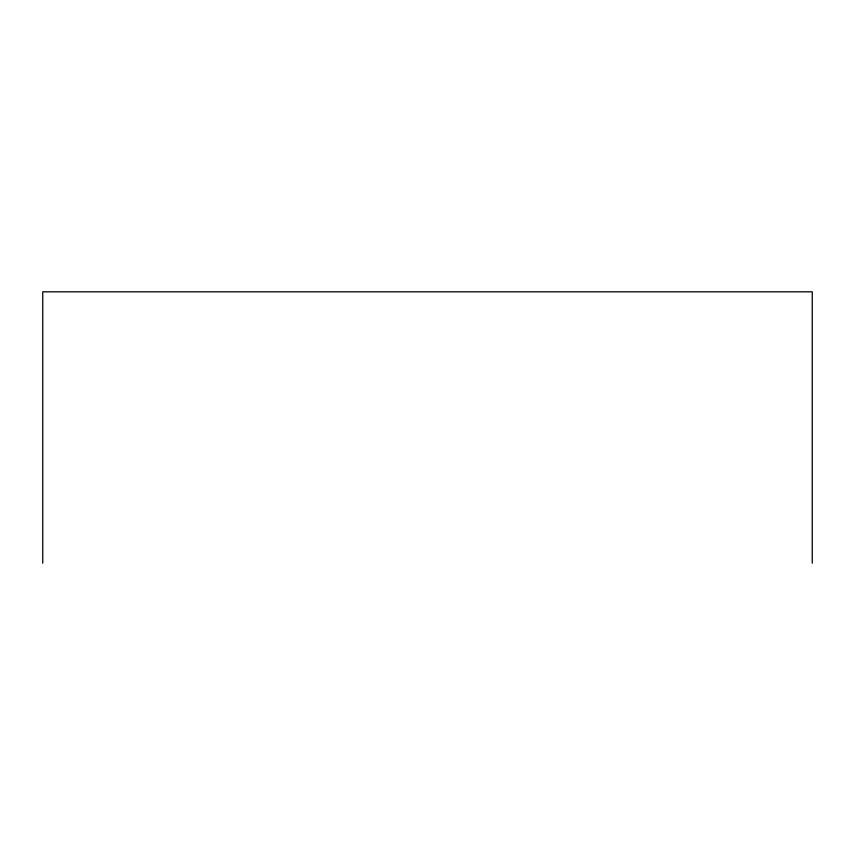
<?xml version="1.0" encoding="UTF-8"?>
<svg xmlns="http://www.w3.org/2000/svg" width="855" height="855" viewBox="0 0 855 855"><rect width="100%" height="100%" fill="white"/><g stroke="black" fill="none" stroke-linecap="round" stroke-linejoin="round"><path stroke-width="1.28" d="M812.25 563.178L812.25 291.822L42.75 291.822L42.75 563.178"/></g></svg>
